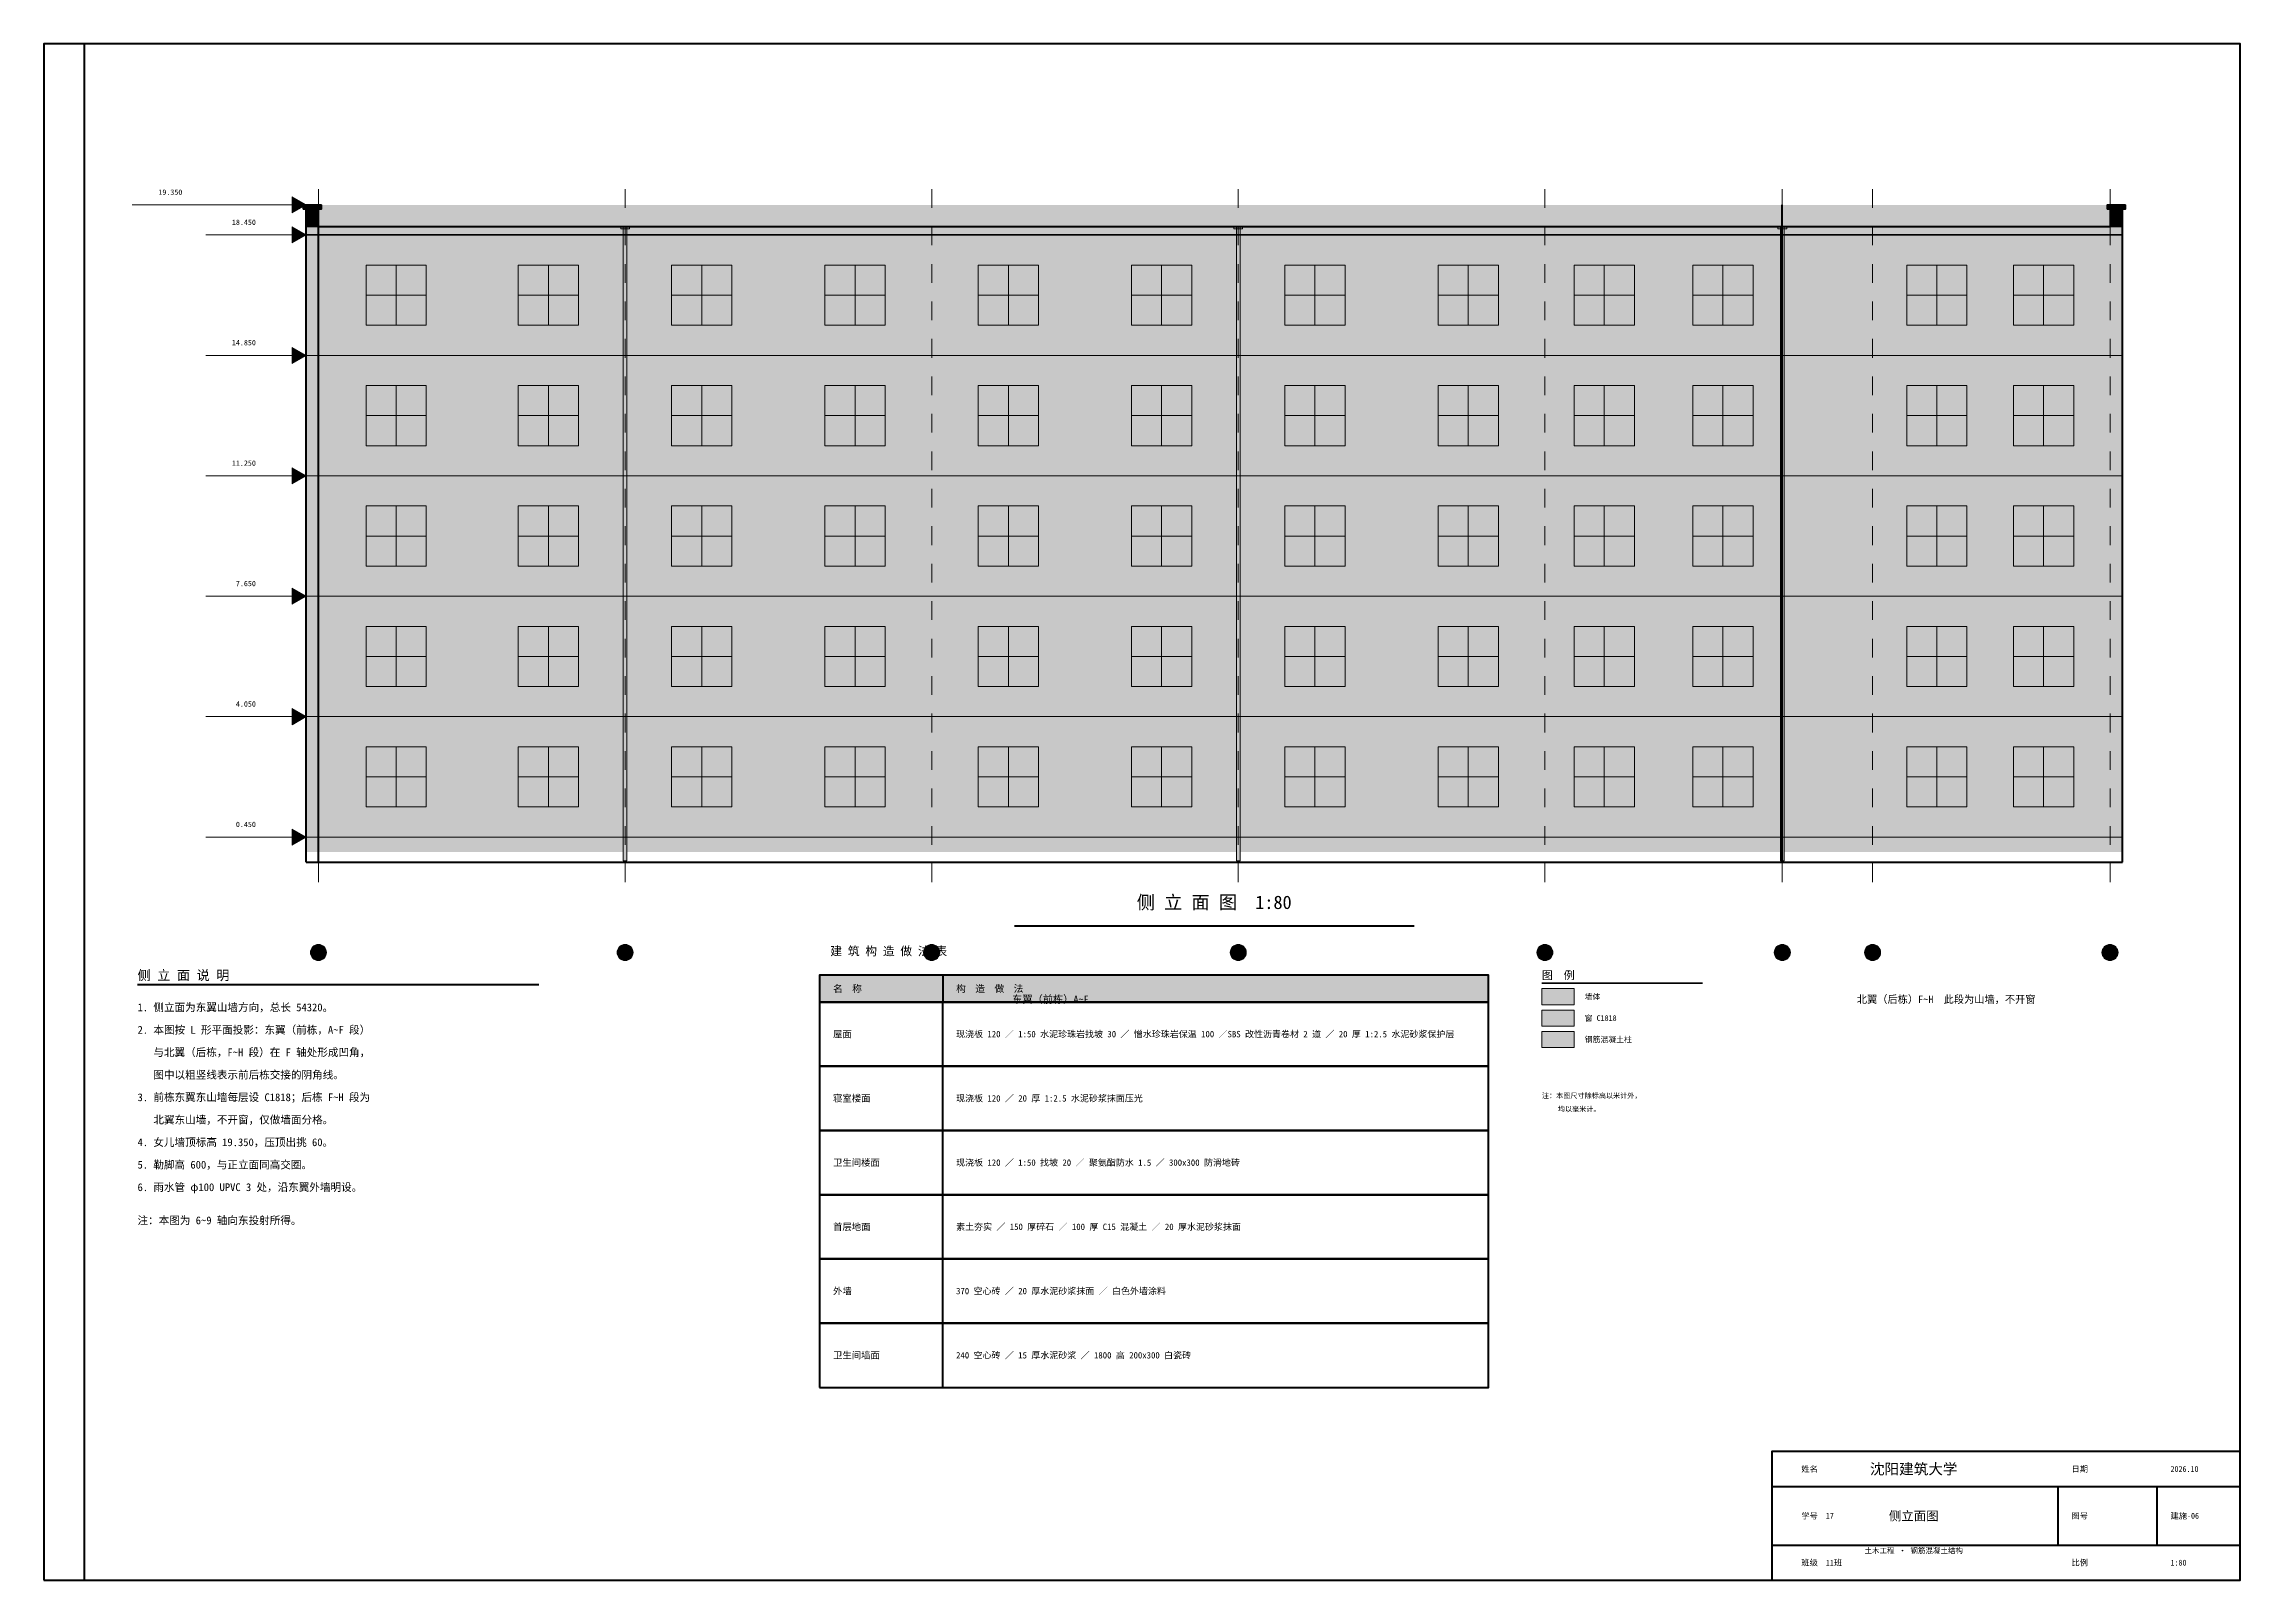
# Model space of a CAD drawing. Header units: millimetres. Extents: x 1500 to 124650, y 1500 to 87600.
import ezdxf
from ezdxf.enums import TextEntityAlignment as Align

# ---------------------------------------------------------------- set-up
doc = ezdxf.new("R2010")
doc.units = ezdxf.units.MM
doc.header["$LTSCALE"] = 3000
doc.linetypes.add('DASHED', pattern=[0.7, 0.35, -0.35])
for name, color, linetype, lineweight in [('A-ANNO-TEXT', 7, 'CONTINUOUS', 13), ('A-DASH', 8, 'DASHED', 9), ('A-DIM', 8, 'CONTINUOUS', 9), ('A-DOOR', 7, 'CONTINUOUS', 35), ('A-FLOR', 7, 'CONTINUOUS', 18), ('A-FURN', 8, 'CONTINUOUS', 13), ('A-HATCH', 8, 'CONTINUOUS', 9), ('A-WALL', 7, 'CONTINUOUS', 50)]:
    doc.layers.add(name, color=color, linetype=linetype, lineweight=lineweight)
doc.styles.add('HZ', font='simsun.ttc')
doc.styles.add('HZHT', font='simhei.ttf')

msp = doc.modelspace()

# ---------------------------------------------------------------- hatches: boundary and pattern name
at = {"layer": 'A-HATCH'}
h = msp.add_hatch(color=7, dxfattribs=at)
h.dxf.hatch_style = 1
h.paths.add_polyline_path([(16200, 78581), (15412, 79031), (15412, 78131)])
h = msp.add_hatch(color=253, dxfattribs=at)
h.dxf.hatch_style = 1
h.paths.add_polyline_path([(16031, 78338), (17062, 78338), (17062, 78581), (16031, 78581)])
h = msp.add_hatch(color=254, dxfattribs=at)
h.dxf.hatch_style = 1
h.paths.add_polyline_path([(16200, 77362), (16894, 77362), (16894, 78581), (16200, 78581)])
h = msp.add_hatch(color=7, dxfattribs=at)
h.dxf.hatch_style = 1
h.paths.add_polyline_path([(16200, 42300), (118050, 42300), (118050, 78581), (16200, 78581)])
h = msp.add_hatch(color=7, dxfattribs=at)
h.dxf.hatch_style = 1
h.paths.add_polyline_path([(16200, 77362), (118050, 77362), (118050, 78581), (16200, 78581)])
h = msp.add_hatch(color=253, dxfattribs=at)
h.dxf.hatch_style = 1
h.paths.add_polyline_path([(117188, 78338), (118219, 78338), (118219, 78581), (117188, 78581)])
h = msp.add_hatch(color=254, dxfattribs=at)
h.dxf.hatch_style = 1
h.paths.add_polyline_path([(117356, 77362), (118050, 77362), (118050, 78581), (117356, 78581)])
h = msp.add_hatch(color=7, dxfattribs=at)
h.dxf.hatch_style = 1
h.paths.add_polyline_path([(16200, 76894), (15412, 77344), (15412, 76444)])
h = msp.add_hatch(color=253, dxfattribs=at)
h.dxf.hatch_style = 1
h.paths.add_polyline_path([(16200, 76894), (118050, 76894), (118050, 77362), (16200, 77362)])
h = msp.add_hatch(color=7, dxfattribs=at)
h.dxf.hatch_style = 1
h.paths.add_polyline_path([(33979, 41812), (34196, 41812), (34196, 77362), (33979, 77362)])
h = msp.add_hatch(color=7, dxfattribs=at)
h.dxf.hatch_style = 1
h.paths.add_polyline_path([(68366, 41812), (68584, 41812), (68584, 77362), (68366, 77362)])
h = msp.add_hatch(color=7, dxfattribs=at)
h.dxf.hatch_style = 1
h.paths.add_polyline_path([(98872, 41812), (99090, 41812), (99090, 77362), (98872, 77362)])
h = msp.add_hatch(color=7, dxfattribs=at)
h.dxf.hatch_style = 1
h.paths.add_polyline_path([(19566, 71831), (22941, 71831), (22941, 75206), (19566, 75206)])
h = msp.add_hatch(color=7, dxfattribs=at)
h.dxf.hatch_style = 1
h.paths.add_polyline_path([(28102, 71831), (31477, 71831), (31477, 75206), (28102, 75206)])
h = msp.add_hatch(color=7, dxfattribs=at)
h.dxf.hatch_style = 1
h.paths.add_polyline_path([(36698, 71831), (40073, 71831), (40073, 75206), (36698, 75206)])
h = msp.add_hatch(color=7, dxfattribs=at)
h.dxf.hatch_style = 1
h.paths.add_polyline_path([(45295, 71831), (48670, 71831), (48670, 75206), (45295, 75206)])
h = msp.add_hatch(color=7, dxfattribs=at)
h.dxf.hatch_style = 1
h.paths.add_polyline_path([(53892, 71831), (57267, 71831), (57267, 75206), (53892, 75206)])
h = msp.add_hatch(color=7, dxfattribs=at)
h.dxf.hatch_style = 1
h.paths.add_polyline_path([(62489, 71831), (65864, 71831), (65864, 75206), (62489, 75206)])
h = msp.add_hatch(color=7, dxfattribs=at)
h.dxf.hatch_style = 1
h.paths.add_polyline_path([(71086, 71831), (74461, 71831), (74461, 75206), (71086, 75206)])
h = msp.add_hatch(color=7, dxfattribs=at)
h.dxf.hatch_style = 1
h.paths.add_polyline_path([(79683, 71831), (83058, 71831), (83058, 75206), (79683, 75206)])
h = msp.add_hatch(color=7, dxfattribs=at)
h.dxf.hatch_style = 1
h.paths.add_polyline_path([(87309, 71831), (90684, 71831), (90684, 75206), (87309, 75206)])
h = msp.add_hatch(color=7, dxfattribs=at)
h.dxf.hatch_style = 1
h.paths.add_polyline_path([(93966, 71831), (97341, 71831), (97341, 75206), (93966, 75206)])
h = msp.add_hatch(color=7, dxfattribs=at)
h.dxf.hatch_style = 1
h.paths.add_polyline_path([(105956, 71831), (109331, 71831), (109331, 75206), (105956, 75206)])
h = msp.add_hatch(color=7, dxfattribs=at)
h.dxf.hatch_style = 1
h.paths.add_polyline_path([(111947, 71831), (115322, 71831), (115322, 75206), (111947, 75206)])
h = msp.add_hatch(color=7, dxfattribs=at)
h.dxf.hatch_style = 1
h.paths.add_polyline_path([(16200, 70144), (15412, 70594), (15412, 69694)])
h = msp.add_hatch(color=7, dxfattribs=at)
h.dxf.hatch_style = 1
h.paths.add_polyline_path([(19566, 65081), (22941, 65081), (22941, 68456), (19566, 68456)])
h = msp.add_hatch(color=7, dxfattribs=at)
h.dxf.hatch_style = 1
h.paths.add_polyline_path([(28102, 65081), (31477, 65081), (31477, 68456), (28102, 68456)])
h = msp.add_hatch(color=7, dxfattribs=at)
h.dxf.hatch_style = 1
h.paths.add_polyline_path([(36698, 65081), (40073, 65081), (40073, 68456), (36698, 68456)])
h = msp.add_hatch(color=7, dxfattribs=at)
h.dxf.hatch_style = 1
h.paths.add_polyline_path([(45295, 65081), (48670, 65081), (48670, 68456), (45295, 68456)])
h = msp.add_hatch(color=7, dxfattribs=at)
h.dxf.hatch_style = 1
h.paths.add_polyline_path([(53892, 65081), (57267, 65081), (57267, 68456), (53892, 68456)])
h = msp.add_hatch(color=7, dxfattribs=at)
h.dxf.hatch_style = 1
h.paths.add_polyline_path([(62489, 65081), (65864, 65081), (65864, 68456), (62489, 68456)])
h = msp.add_hatch(color=7, dxfattribs=at)
h.dxf.hatch_style = 1
h.paths.add_polyline_path([(71086, 65081), (74461, 65081), (74461, 68456), (71086, 68456)])
h = msp.add_hatch(color=7, dxfattribs=at)
h.dxf.hatch_style = 1
h.paths.add_polyline_path([(79683, 65081), (83058, 65081), (83058, 68456), (79683, 68456)])
h = msp.add_hatch(color=7, dxfattribs=at)
h.dxf.hatch_style = 1
h.paths.add_polyline_path([(87309, 65081), (90684, 65081), (90684, 68456), (87309, 68456)])
h = msp.add_hatch(color=7, dxfattribs=at)
h.dxf.hatch_style = 1
h.paths.add_polyline_path([(93966, 65081), (97341, 65081), (97341, 68456), (93966, 68456)])
h = msp.add_hatch(color=7, dxfattribs=at)
h.dxf.hatch_style = 1
h.paths.add_polyline_path([(105956, 65081), (109331, 65081), (109331, 68456), (105956, 68456)])
h = msp.add_hatch(color=7, dxfattribs=at)
h.dxf.hatch_style = 1
h.paths.add_polyline_path([(111947, 65081), (115322, 65081), (115322, 68456), (111947, 68456)])
h = msp.add_hatch(color=7, dxfattribs=at)
h.dxf.hatch_style = 1
h.paths.add_polyline_path([(16200, 63394), (15412, 63844), (15412, 62944)])
h = msp.add_hatch(color=7, dxfattribs=at)
h.dxf.hatch_style = 1
h.paths.add_polyline_path([(19566, 58331), (22941, 58331), (22941, 61706), (19566, 61706)])
h = msp.add_hatch(color=7, dxfattribs=at)
h.dxf.hatch_style = 1
h.paths.add_polyline_path([(28102, 58331), (31477, 58331), (31477, 61706), (28102, 61706)])
h = msp.add_hatch(color=7, dxfattribs=at)
h.dxf.hatch_style = 1
h.paths.add_polyline_path([(36698, 58331), (40073, 58331), (40073, 61706), (36698, 61706)])
h = msp.add_hatch(color=7, dxfattribs=at)
h.dxf.hatch_style = 1
h.paths.add_polyline_path([(45295, 58331), (48670, 58331), (48670, 61706), (45295, 61706)])
h = msp.add_hatch(color=7, dxfattribs=at)
h.dxf.hatch_style = 1
h.paths.add_polyline_path([(53892, 58331), (57267, 58331), (57267, 61706), (53892, 61706)])
h = msp.add_hatch(color=7, dxfattribs=at)
h.dxf.hatch_style = 1
h.paths.add_polyline_path([(62489, 58331), (65864, 58331), (65864, 61706), (62489, 61706)])
h = msp.add_hatch(color=7, dxfattribs=at)
h.dxf.hatch_style = 1
h.paths.add_polyline_path([(71086, 58331), (74461, 58331), (74461, 61706), (71086, 61706)])
h = msp.add_hatch(color=7, dxfattribs=at)
h.dxf.hatch_style = 1
h.paths.add_polyline_path([(79683, 58331), (83058, 58331), (83058, 61706), (79683, 61706)])
h = msp.add_hatch(color=7, dxfattribs=at)
h.dxf.hatch_style = 1
h.paths.add_polyline_path([(87309, 58331), (90684, 58331), (90684, 61706), (87309, 61706)])
h = msp.add_hatch(color=7, dxfattribs=at)
h.dxf.hatch_style = 1
h.paths.add_polyline_path([(93966, 58331), (97341, 58331), (97341, 61706), (93966, 61706)])
h = msp.add_hatch(color=7, dxfattribs=at)
h.dxf.hatch_style = 1
h.paths.add_polyline_path([(105956, 58331), (109331, 58331), (109331, 61706), (105956, 61706)])
h = msp.add_hatch(color=7, dxfattribs=at)
h.dxf.hatch_style = 1
h.paths.add_polyline_path([(111947, 58331), (115322, 58331), (115322, 61706), (111947, 61706)])
h = msp.add_hatch(color=7, dxfattribs=at)
h.dxf.hatch_style = 1
h.paths.add_polyline_path([(16200, 56644), (15412, 57094), (15412, 56194)])
h = msp.add_hatch(color=7, dxfattribs=at)
h.dxf.hatch_style = 1
h.paths.add_polyline_path([(19566, 51581), (22941, 51581), (22941, 54956), (19566, 54956)])
h = msp.add_hatch(color=7, dxfattribs=at)
h.dxf.hatch_style = 1
h.paths.add_polyline_path([(28102, 51581), (31477, 51581), (31477, 54956), (28102, 54956)])
h = msp.add_hatch(color=7, dxfattribs=at)
h.dxf.hatch_style = 1
h.paths.add_polyline_path([(36698, 51581), (40073, 51581), (40073, 54956), (36698, 54956)])
h = msp.add_hatch(color=7, dxfattribs=at)
h.dxf.hatch_style = 1
h.paths.add_polyline_path([(45295, 51581), (48670, 51581), (48670, 54956), (45295, 54956)])
h = msp.add_hatch(color=7, dxfattribs=at)
h.dxf.hatch_style = 1
h.paths.add_polyline_path([(53892, 51581), (57267, 51581), (57267, 54956), (53892, 54956)])
h = msp.add_hatch(color=7, dxfattribs=at)
h.dxf.hatch_style = 1
h.paths.add_polyline_path([(62489, 51581), (65864, 51581), (65864, 54956), (62489, 54956)])
h = msp.add_hatch(color=7, dxfattribs=at)
h.dxf.hatch_style = 1
h.paths.add_polyline_path([(71086, 51581), (74461, 51581), (74461, 54956), (71086, 54956)])
h = msp.add_hatch(color=7, dxfattribs=at)
h.dxf.hatch_style = 1
h.paths.add_polyline_path([(79683, 51581), (83058, 51581), (83058, 54956), (79683, 54956)])
h = msp.add_hatch(color=7, dxfattribs=at)
h.dxf.hatch_style = 1
h.paths.add_polyline_path([(87309, 51581), (90684, 51581), (90684, 54956), (87309, 54956)])
h = msp.add_hatch(color=7, dxfattribs=at)
h.dxf.hatch_style = 1
h.paths.add_polyline_path([(93966, 51581), (97341, 51581), (97341, 54956), (93966, 54956)])
h = msp.add_hatch(color=7, dxfattribs=at)
h.dxf.hatch_style = 1
h.paths.add_polyline_path([(105956, 51581), (109331, 51581), (109331, 54956), (105956, 54956)])
h = msp.add_hatch(color=7, dxfattribs=at)
h.dxf.hatch_style = 1
h.paths.add_polyline_path([(111947, 51581), (115322, 51581), (115322, 54956), (111947, 54956)])
h = msp.add_hatch(color=7, dxfattribs=at)
h.dxf.hatch_style = 1
h.paths.add_polyline_path([(16200, 49894), (15412, 50344), (15412, 49444)])
h = msp.add_hatch(color=7, dxfattribs=at)
h.dxf.hatch_style = 1
h.paths.add_polyline_path([(19566, 44831), (22941, 44831), (22941, 48206), (19566, 48206)])
h = msp.add_hatch(color=7, dxfattribs=at)
h.dxf.hatch_style = 1
h.paths.add_polyline_path([(28102, 44831), (31477, 44831), (31477, 48206), (28102, 48206)])
h = msp.add_hatch(color=7, dxfattribs=at)
h.dxf.hatch_style = 1
h.paths.add_polyline_path([(36698, 44831), (40073, 44831), (40073, 48206), (36698, 48206)])
h = msp.add_hatch(color=7, dxfattribs=at)
h.dxf.hatch_style = 1
h.paths.add_polyline_path([(45295, 44831), (48670, 44831), (48670, 48206), (45295, 48206)])
h = msp.add_hatch(color=7, dxfattribs=at)
h.dxf.hatch_style = 1
h.paths.add_polyline_path([(53892, 44831), (57267, 44831), (57267, 48206), (53892, 48206)])
h = msp.add_hatch(color=7, dxfattribs=at)
h.dxf.hatch_style = 1
h.paths.add_polyline_path([(62489, 44831), (65864, 44831), (65864, 48206), (62489, 48206)])
h = msp.add_hatch(color=7, dxfattribs=at)
h.dxf.hatch_style = 1
h.paths.add_polyline_path([(71086, 44831), (74461, 44831), (74461, 48206), (71086, 48206)])
h = msp.add_hatch(color=7, dxfattribs=at)
h.dxf.hatch_style = 1
h.paths.add_polyline_path([(79683, 44831), (83058, 44831), (83058, 48206), (79683, 48206)])
h = msp.add_hatch(color=7, dxfattribs=at)
h.dxf.hatch_style = 1
h.paths.add_polyline_path([(87309, 44831), (90684, 44831), (90684, 48206), (87309, 48206)])
h = msp.add_hatch(color=7, dxfattribs=at)
h.dxf.hatch_style = 1
h.paths.add_polyline_path([(93966, 44831), (97341, 44831), (97341, 48206), (93966, 48206)])
h = msp.add_hatch(color=7, dxfattribs=at)
h.dxf.hatch_style = 1
h.paths.add_polyline_path([(105956, 44831), (109331, 44831), (109331, 48206), (105956, 48206)])
h = msp.add_hatch(color=7, dxfattribs=at)
h.dxf.hatch_style = 1
h.paths.add_polyline_path([(111947, 44831), (115322, 44831), (115322, 48206), (111947, 48206)])
h = msp.add_hatch(color=7, dxfattribs=at)
h.dxf.hatch_style = 1
h.paths.add_polyline_path([(16200, 43144), (15412, 43594), (15412, 42694)])
h = msp.add_hatch(color=253, dxfattribs=at)
h.dxf.hatch_style = 1
h.paths.add_polyline_path([(16200, 42300), (118050, 42300), (118050, 43144), (16200, 43144)])
h = msp.add_hatch(color=7, dxfattribs=at)
h.dxf.hatch_style = 1
h.paths.add_polyline_path([(17344, 36675), (17328, 36791), (17283, 36900), (17212, 36993), (17119, 37065), (17010, 37110), (16894, 37125), (16777, 37110), (16669, 37065), (16576, 36993), (16504, 36900), (16459, 36791), (16444, 36675), (16459, 36559), (16504, 36450), (16576, 36357), (16669, 36285), (16777, 36240), (16894, 36225), (17010, 36240), (17119, 36285), (17212, 36357), (17283, 36450), (17328, 36559)])
h = msp.add_hatch(color=7, dxfattribs=at)
h.dxf.hatch_style = 1
h.paths.add_polyline_path([(34538, 36675), (34522, 36791), (34477, 36900), (34406, 36993), (34312, 37065), (34204, 37110), (34088, 37125), (33971, 37110), (33862, 37065), (33769, 36993), (33698, 36900), (33653, 36791), (33638, 36675), (33653, 36559), (33698, 36450), (33769, 36357), (33862, 36285), (33971, 36240), (34088, 36225), (34204, 36240), (34312, 36285), (34406, 36357), (34477, 36450), (34522, 36559)])
h = msp.add_hatch(color=7, dxfattribs=at)
h.dxf.hatch_style = 1
h.paths.add_polyline_path([(51731, 36675), (51716, 36791), (51671, 36900), (51599, 36993), (51506, 37065), (51398, 37110), (51281, 37125), (51165, 37110), (51056, 37065), (50963, 36993), (50892, 36900), (50847, 36791), (50831, 36675), (50847, 36559), (50892, 36450), (50963, 36357), (51056, 36285), (51165, 36240), (51281, 36225), (51398, 36240), (51506, 36285), (51599, 36357), (51671, 36450), (51716, 36559)])
h = msp.add_hatch(color=7, dxfattribs=at)
h.dxf.hatch_style = 1
h.paths.add_polyline_path([(68925, 36675), (68910, 36791), (68865, 36900), (68793, 36993), (68700, 37065), (68591, 37110), (68475, 37125), (68359, 37110), (68250, 37065), (68157, 36993), (68085, 36900), (68040, 36791), (68025, 36675), (68040, 36559), (68085, 36450), (68157, 36357), (68250, 36285), (68359, 36240), (68475, 36225), (68591, 36240), (68700, 36285), (68793, 36357), (68865, 36450), (68910, 36559)])
h = msp.add_hatch(color=7, dxfattribs=at)
h.dxf.hatch_style = 1
h.paths.add_polyline_path([(86119, 36675), (86103, 36791), (86058, 36900), (85987, 36993), (85894, 37065), (85785, 37110), (85669, 37125), (85552, 37110), (85444, 37065), (85351, 36993), (85279, 36900), (85234, 36791), (85219, 36675), (85234, 36559), (85279, 36450), (85351, 36357), (85444, 36285), (85552, 36240), (85669, 36225), (85785, 36240), (85894, 36285), (85987, 36357), (86058, 36450), (86103, 36559)])
h = msp.add_hatch(color=7, dxfattribs=at)
h.dxf.hatch_style = 1
h.paths.add_polyline_path([(99431, 36675), (99416, 36791), (99371, 36900), (99299, 36993), (99206, 37065), (99098, 37110), (98981, 37125), (98865, 37110), (98756, 37065), (98663, 36993), (98592, 36900), (98547, 36791), (98531, 36675), (98547, 36559), (98592, 36450), (98663, 36357), (98756, 36285), (98865, 36240), (98981, 36225), (99098, 36240), (99206, 36285), (99299, 36357), (99371, 36450), (99416, 36559)])
h = msp.add_hatch(color=7, dxfattribs=at)
h.dxf.hatch_style = 1
h.paths.add_polyline_path([(104494, 36675), (104478, 36791), (104433, 36900), (104362, 36993), (104269, 37065), (104160, 37110), (104044, 37125), (103927, 37110), (103819, 37065), (103726, 36993), (103654, 36900), (103609, 36791), (103594, 36675), (103609, 36559), (103654, 36450), (103726, 36357), (103819, 36285), (103927, 36240), (104044, 36225), (104160, 36240), (104269, 36285), (104362, 36357), (104433, 36450), (104478, 36559)])
h = msp.add_hatch(color=7, dxfattribs=at)
h.dxf.hatch_style = 1
h.paths.add_polyline_path([(117806, 36675), (117791, 36791), (117746, 36900), (117674, 36993), (117581, 37065), (117473, 37110), (117356, 37125), (117240, 37110), (117131, 37065), (117038, 36993), (116967, 36900), (116922, 36791), (116906, 36675), (116922, 36559), (116967, 36450), (117038, 36357), (117131, 36285), (117240, 36240), (117356, 36225), (117473, 36240), (117581, 36285), (117674, 36357), (117746, 36450), (117791, 36559)])
h = msp.add_hatch(color=253, dxfattribs=at)
h.dxf.hatch_style = 1
h.paths.add_polyline_path([(45000, 33900), (82500, 33900), (82500, 35400), (45000, 35400)])
h = msp.add_hatch(color=254, dxfattribs=at)
h.dxf.hatch_style = 1
h.paths.add_polyline_path([(85500, 33750), (87300, 33750), (87300, 34650), (85500, 34650)])
h = msp.add_hatch(color=7, dxfattribs=at)
h.dxf.hatch_style = 1
h.paths.add_polyline_path([(85500, 32550), (87300, 32550), (87300, 33450), (85500, 33450)])
h = msp.add_hatch(color=8, dxfattribs=at)
h.dxf.hatch_style = 1
h.paths.add_polyline_path([(85500, 31350), (87300, 31350), (87300, 32250), (85500, 32250)])

# ---------------------------------------------------------------- linework, layer by layer
at = {"layer": 'A-DASH'}
for p, q in [((16894, 40612), (16894, 79894)), ((34088, 40612), (34088, 79894)), ((51281, 40612), (51281, 79894)), ((68475, 40612), (68475, 79894)), ((85669, 40612), (85669, 79894)), ((98981, 40612), (98981, 79894)), ((104044, 40612), (104044, 79894)), ((117356, 40612), (117356, 79894))]:
    msp.add_line(p, q, dxfattribs=at)
at = {"layer": 'A-DIM'}
for p, q in [((19566, 73519), (22941, 73519)), ((28102, 73519), (31477, 73519)), ((36698, 73519), (40073, 73519)), ((45295, 73519), (48670, 73519)), ((53892, 73519), (57267, 73519)), ((62489, 73519), (65864, 73519)), ((71086, 73519), (74461, 73519)), ((79683, 73519), (83058, 73519)), ((87309, 73519), (90684, 73519)), ((93966, 73519), (97341, 73519)), ((105956, 73519), (109331, 73519)), ((111947, 73519), (115322, 73519)), ((19566, 66769), (22941, 66769)), ((28102, 66769), (31477, 66769)), ((36698, 66769), (40073, 66769)), ((45295, 66769), (48670, 66769)), ((53892, 66769), (57267, 66769)), ((62489, 66769), (65864, 66769)), ((71086, 66769), (74461, 66769)), ((79683, 66769), (83058, 66769)), ((87309, 66769), (90684, 66769)), ((93966, 66769), (97341, 66769)), ((105956, 66769), (109331, 66769)), ((111947, 66769), (115322, 66769)), ((19566, 60019), (22941, 60019)), ((28102, 60019), (31477, 60019)), ((36698, 60019), (40073, 60019)), ((45295, 60019), (48670, 60019)), ((53892, 60019), (57267, 60019)), ((62489, 60019), (65864, 60019)), ((71086, 60019), (74461, 60019)), ((79683, 60019), (83058, 60019)), ((87309, 60019), (90684, 60019)), ((93966, 60019), (97341, 60019)), ((105956, 60019), (109331, 60019)), ((111947, 60019), (115322, 60019)), ((19566, 53269), (22941, 53269)), ((28102, 53269), (31477, 53269)), ((36698, 53269), (40073, 53269)), ((45295, 53269), (48670, 53269)), ((53892, 53269), (57267, 53269)), ((62489, 53269), (65864, 53269)), ((71086, 53269), (74461, 53269)), ((79683, 53269), (83058, 53269)), ((87309, 53269), (90684, 53269)), ((93966, 53269), (97341, 53269)), ((105956, 53269), (109331, 53269)), ((111947, 53269), (115322, 53269)), ((19566, 46519), (22941, 46519)), ((28102, 46519), (31477, 46519)), ((36698, 46519), (40073, 46519)), ((45295, 46519), (48670, 46519)), ((53892, 46519), (57267, 46519)), ((62489, 46519), (65864, 46519)), ((71086, 46519), (74461, 46519)), ((79683, 46519), (83058, 46519)), ((87309, 46519), (90684, 46519)), ((93966, 46519), (97341, 46519)), ((105956, 46519), (109331, 46519)), ((111947, 46519), (115322, 46519))]:
    msp.add_line(p, q, dxfattribs=at)
at = {"layer": 'A-DOOR'}
for p, q in [((16894, 76894), (117356, 76894)), ((85500, 34950), (94500, 34950))]:
    msp.add_line(p, q, dxfattribs=at)
for points in [[(16031, 78338), (17062, 78338), (17062, 78581), (16031, 78581)], [(16200, 77362), (16894, 77362), (16894, 78581), (16200, 78581)], [(117188, 78338), (118219, 78338), (118219, 78581), (117188, 78581)], [(117356, 77362), (118050, 77362), (118050, 78581), (117356, 78581)], [(16200, 76894), (118050, 76894), (118050, 77362), (16200, 77362)]]:
    msp.add_lwpolyline(points, close=True, dxfattribs=at)
at = {"layer": 'A-FLOR'}
for p, q in [((16200, 78581), (6450, 78581)), ((16200, 76894), (10575, 76894)), ((19566, 71831), (19566, 75206)), ((22941, 71831), (22941, 75206)), ((28102, 71831), (28102, 75206)), ((31477, 71831), (31477, 75206)), ((36698, 71831), (36698, 75206)), ((40073, 71831), (40073, 75206)), ((45295, 71831), (45295, 75206)), ((48670, 71831), (48670, 75206)), ((53892, 71831), (53892, 75206)), ((57267, 71831), (57267, 75206)), ((62489, 71831), (62489, 75206)), ((65864, 71831), (65864, 75206)), ((71086, 71831), (71086, 75206)), ((74461, 71831), (74461, 75206)), ((79683, 71831), (79683, 75206)), ((83058, 71831), (83058, 75206)), ((87309, 71831), (87309, 75206)), ((90684, 71831), (90684, 75206)), ((93966, 71831), (93966, 75206)), ((97341, 71831), (97341, 75206)), ((105956, 71831), (105956, 75206)), ((109331, 71831), (109331, 75206)), ((111947, 71831), (111947, 75206)), ((115322, 71831), (115322, 75206)), ((16200, 70144), (10575, 70144)), ((19566, 65081), (19566, 68456)), ((22941, 65081), (22941, 68456)), ((28102, 65081), (28102, 68456)), ((31477, 65081), (31477, 68456)), ((36698, 65081), (36698, 68456)), ((40073, 65081), (40073, 68456)), ((45295, 65081), (45295, 68456)), ((48670, 65081), (48670, 68456)), ((53892, 65081), (53892, 68456)), ((57267, 65081), (57267, 68456)), ((62489, 65081), (62489, 68456)), ((65864, 65081), (65864, 68456)), ((71086, 65081), (71086, 68456)), ((74461, 65081), (74461, 68456)), ((79683, 65081), (79683, 68456)), ((83058, 65081), (83058, 68456)), ((87309, 65081), (87309, 68456)), ((90684, 65081), (90684, 68456)), ((93966, 65081), (93966, 68456)), ((97341, 65081), (97341, 68456)), ((105956, 65081), (105956, 68456)), ((109331, 65081), (109331, 68456)), ((111947, 65081), (111947, 68456)), ((115322, 65081), (115322, 68456)), ((16200, 63394), (10575, 63394)), ((19566, 58331), (19566, 61706)), ((22941, 58331), (22941, 61706)), ((28102, 58331), (28102, 61706)), ((31477, 58331), (31477, 61706)), ((36698, 58331), (36698, 61706)), ((40073, 58331), (40073, 61706)), ((45295, 58331), (45295, 61706)), ((48670, 58331), (48670, 61706)), ((53892, 58331), (53892, 61706)), ((57267, 58331), (57267, 61706)), ((62489, 58331), (62489, 61706)), ((65864, 58331), (65864, 61706)), ((71086, 58331), (71086, 61706)), ((74461, 58331), (74461, 61706)), ((79683, 58331), (79683, 61706)), ((83058, 58331), (83058, 61706)), ((87309, 58331), (87309, 61706)), ((90684, 58331), (90684, 61706)), ((93966, 58331), (93966, 61706)), ((97341, 58331), (97341, 61706)), ((105956, 58331), (105956, 61706)), ((109331, 58331), (109331, 61706)), ((111947, 58331), (111947, 61706)), ((115322, 58331), (115322, 61706)), ((16200, 56644), (10575, 56644)), ((19566, 51581), (19566, 54956)), ((22941, 51581), (22941, 54956)), ((28102, 51581), (28102, 54956)), ((31477, 51581), (31477, 54956)), ((36698, 51581), (36698, 54956)), ((40073, 51581), (40073, 54956)), ((45295, 51581), (45295, 54956)), ((48670, 51581), (48670, 54956)), ((53892, 51581), (53892, 54956)), ((57267, 51581), (57267, 54956)), ((62489, 51581), (62489, 54956)), ((65864, 51581), (65864, 54956)), ((71086, 51581), (71086, 54956)), ((74461, 51581), (74461, 54956)), ((79683, 51581), (79683, 54956)), ((83058, 51581), (83058, 54956)), ((87309, 51581), (87309, 54956)), ((90684, 51581), (90684, 54956)), ((93966, 51581), (93966, 54956)), ((97341, 51581), (97341, 54956)), ((105956, 51581), (105956, 54956)), ((109331, 51581), (109331, 54956)), ((111947, 51581), (111947, 54956)), ((115322, 51581), (115322, 54956)), ((16200, 49894), (10575, 49894)), ((19566, 44831), (19566, 48206)), ((22941, 44831), (22941, 48206)), ((28102, 44831), (28102, 48206)), ((31477, 44831), (31477, 48206)), ((36698, 44831), (36698, 48206)), ((40073, 44831), (40073, 48206)), ((45295, 44831), (45295, 48206)), ((48670, 44831), (48670, 48206)), ((53892, 44831), (53892, 48206)), ((57267, 44831), (57267, 48206)), ((62489, 44831), (62489, 48206)), ((65864, 44831), (65864, 48206)), ((71086, 44831), (71086, 48206)), ((74461, 44831), (74461, 48206)), ((79683, 44831), (79683, 48206)), ((83058, 44831), (83058, 48206)), ((87309, 44831), (87309, 48206)), ((90684, 44831), (90684, 48206)), ((93966, 44831), (93966, 48206)), ((97341, 44831), (97341, 48206)), ((105956, 44831), (105956, 48206)), ((109331, 44831), (109331, 48206)), ((111947, 44831), (111947, 48206)), ((115322, 44831), (115322, 48206)), ((16200, 43144), (10575, 43144))]:
    msp.add_line(p, q, dxfattribs=at)
for points in [[(16200, 78581), (15412, 79031), (15412, 78131)], [(16200, 76894), (15412, 77344), (15412, 76444)], [(19566, 71831), (22941, 71831), (22941, 75206), (19566, 75206)], [(28102, 71831), (31477, 71831), (31477, 75206), (28102, 75206)], [(36698, 71831), (40073, 71831), (40073, 75206), (36698, 75206)], [(45295, 71831), (48670, 71831), (48670, 75206), (45295, 75206)], [(53892, 71831), (57267, 71831), (57267, 75206), (53892, 75206)], [(62489, 71831), (65864, 71831), (65864, 75206), (62489, 75206)], [(71086, 71831), (74461, 71831), (74461, 75206), (71086, 75206)], [(79683, 71831), (83058, 71831), (83058, 75206), (79683, 75206)], [(87309, 71831), (90684, 71831), (90684, 75206), (87309, 75206)], [(93966, 71831), (97341, 71831), (97341, 75206), (93966, 75206)], [(105956, 71831), (109331, 71831), (109331, 75206), (105956, 75206)], [(111947, 71831), (115322, 71831), (115322, 75206), (111947, 75206)], [(16200, 70144), (15412, 70594), (15412, 69694)], [(19566, 65081), (22941, 65081), (22941, 68456), (19566, 68456)], [(28102, 65081), (31477, 65081), (31477, 68456), (28102, 68456)], [(36698, 65081), (40073, 65081), (40073, 68456), (36698, 68456)], [(45295, 65081), (48670, 65081), (48670, 68456), (45295, 68456)], [(53892, 65081), (57267, 65081), (57267, 68456), (53892, 68456)], [(62489, 65081), (65864, 65081), (65864, 68456), (62489, 68456)], [(71086, 65081), (74461, 65081), (74461, 68456), (71086, 68456)], [(79683, 65081), (83058, 65081), (83058, 68456), (79683, 68456)], [(87309, 65081), (90684, 65081), (90684, 68456), (87309, 68456)], [(93966, 65081), (97341, 65081), (97341, 68456), (93966, 68456)], [(105956, 65081), (109331, 65081), (109331, 68456), (105956, 68456)], [(111947, 65081), (115322, 65081), (115322, 68456), (111947, 68456)], [(16200, 63394), (15412, 63844), (15412, 62944)], [(19566, 58331), (22941, 58331), (22941, 61706), (19566, 61706)], [(28102, 58331), (31477, 58331), (31477, 61706), (28102, 61706)], [(36698, 58331), (40073, 58331), (40073, 61706), (36698, 61706)], [(45295, 58331), (48670, 58331), (48670, 61706), (45295, 61706)], [(53892, 58331), (57267, 58331), (57267, 61706), (53892, 61706)], [(62489, 58331), (65864, 58331), (65864, 61706), (62489, 61706)], [(71086, 58331), (74461, 58331), (74461, 61706), (71086, 61706)], [(79683, 58331), (83058, 58331), (83058, 61706), (79683, 61706)], [(87309, 58331), (90684, 58331), (90684, 61706), (87309, 61706)], [(93966, 58331), (97341, 58331), (97341, 61706), (93966, 61706)], [(105956, 58331), (109331, 58331), (109331, 61706), (105956, 61706)], [(111947, 58331), (115322, 58331), (115322, 61706), (111947, 61706)], [(16200, 56644), (15412, 57094), (15412, 56194)], [(19566, 51581), (22941, 51581), (22941, 54956), (19566, 54956)], [(28102, 51581), (31477, 51581), (31477, 54956), (28102, 54956)], [(36698, 51581), (40073, 51581), (40073, 54956), (36698, 54956)], [(45295, 51581), (48670, 51581), (48670, 54956), (45295, 54956)], [(53892, 51581), (57267, 51581), (57267, 54956), (53892, 54956)], [(62489, 51581), (65864, 51581), (65864, 54956), (62489, 54956)], [(71086, 51581), (74461, 51581), (74461, 54956), (71086, 54956)], [(79683, 51581), (83058, 51581), (83058, 54956), (79683, 54956)], [(87309, 51581), (90684, 51581), (90684, 54956), (87309, 54956)], [(93966, 51581), (97341, 51581), (97341, 54956), (93966, 54956)], [(105956, 51581), (109331, 51581), (109331, 54956), (105956, 54956)], [(111947, 51581), (115322, 51581), (115322, 54956), (111947, 54956)], [(16200, 49894), (15412, 50344), (15412, 49444)], [(19566, 44831), (22941, 44831), (22941, 48206), (19566, 48206)], [(28102, 44831), (31477, 44831), (31477, 48206), (28102, 48206)], [(36698, 44831), (40073, 44831), (40073, 48206), (36698, 48206)], [(45295, 44831), (48670, 44831), (48670, 48206), (45295, 48206)], [(53892, 44831), (57267, 44831), (57267, 48206), (53892, 48206)], [(62489, 44831), (65864, 44831), (65864, 48206), (62489, 48206)], [(71086, 44831), (74461, 44831), (74461, 48206), (71086, 48206)], [(79683, 44831), (83058, 44831), (83058, 48206), (79683, 48206)], [(87309, 44831), (90684, 44831), (90684, 48206), (87309, 48206)], [(93966, 44831), (97341, 44831), (97341, 48206), (93966, 48206)], [(105956, 44831), (109331, 44831), (109331, 48206), (105956, 48206)], [(111947, 44831), (115322, 44831), (115322, 48206), (111947, 48206)], [(16200, 43144), (15412, 43594), (15412, 42694)], [(85500, 33750), (87300, 33750), (87300, 34650), (85500, 34650)], [(85500, 32550), (87300, 32550), (87300, 33450), (85500, 33450)], [(85500, 31350), (87300, 31350), (87300, 32250), (85500, 32250)]]:
    msp.add_lwpolyline(points, close=True, dxfattribs=at)
at = {"layer": 'A-FURN'}
for p, q in [((21253, 71831), (21253, 75206)), ((29789, 71831), (29789, 75206)), ((38386, 71831), (38386, 75206)), ((46983, 71831), (46983, 75206)), ((55580, 71831), (55580, 75206)), ((64177, 71831), (64177, 75206)), ((72773, 71831), (72773, 75206)), ((81370, 71831), (81370, 75206)), ((88997, 71831), (88997, 75206)), ((95653, 71831), (95653, 75206)), ((107644, 71831), (107644, 75206)), ((113634, 71831), (113634, 75206)), ((16200, 70144), (118050, 70144)), ((21253, 65081), (21253, 68456)), ((29789, 65081), (29789, 68456)), ((38386, 65081), (38386, 68456)), ((46983, 65081), (46983, 68456)), ((55580, 65081), (55580, 68456)), ((64177, 65081), (64177, 68456)), ((72773, 65081), (72773, 68456)), ((81370, 65081), (81370, 68456)), ((88997, 65081), (88997, 68456)), ((95653, 65081), (95653, 68456)), ((107644, 65081), (107644, 68456)), ((113634, 65081), (113634, 68456)), ((16200, 63394), (118050, 63394)), ((21253, 58331), (21253, 61706)), ((29789, 58331), (29789, 61706)), ((38386, 58331), (38386, 61706)), ((46983, 58331), (46983, 61706)), ((55580, 58331), (55580, 61706)), ((64177, 58331), (64177, 61706)), ((72773, 58331), (72773, 61706)), ((81370, 58331), (81370, 61706)), ((88997, 58331), (88997, 61706)), ((95653, 58331), (95653, 61706)), ((107644, 58331), (107644, 61706)), ((113634, 58331), (113634, 61706)), ((16200, 56644), (118050, 56644)), ((21253, 51581), (21253, 54956)), ((29789, 51581), (29789, 54956)), ((38386, 51581), (38386, 54956)), ((46983, 51581), (46983, 54956)), ((55580, 51581), (55580, 54956)), ((64177, 51581), (64177, 54956)), ((72773, 51581), (72773, 54956)), ((81370, 51581), (81370, 54956)), ((88997, 51581), (88997, 54956)), ((95653, 51581), (95653, 54956)), ((107644, 51581), (107644, 54956)), ((113634, 51581), (113634, 54956)), ((16200, 49894), (118050, 49894)), ((21253, 44831), (21253, 48206)), ((29789, 44831), (29789, 48206)), ((38386, 44831), (38386, 48206)), ((46983, 44831), (46983, 48206)), ((55580, 44831), (55580, 48206)), ((64177, 44831), (64177, 48206)), ((72773, 44831), (72773, 48206)), ((81370, 44831), (81370, 48206)), ((88997, 44831), (88997, 48206)), ((95653, 44831), (95653, 48206)), ((107644, 44831), (107644, 48206)), ((113634, 44831), (113634, 48206)), ((16200, 43144), (118050, 43144)), ((33979, 41812), (34196, 41812)), ((68366, 41812), (68584, 41812)), ((98872, 41812), (99090, 41812))]:
    msp.add_line(p, q, dxfattribs=at)
for points in [[(33844, 77231), (34331, 77231), (34331, 77362), (33844, 77362)], [(33979, 41812), (34196, 41812), (34196, 77362), (33979, 77362)], [(68231, 77231), (68719, 77231), (68719, 77362), (68231, 77362)], [(68366, 41812), (68584, 41812), (68584, 77362), (68366, 77362)], [(98738, 77231), (99225, 77231), (99225, 77362), (98738, 77362)], [(98872, 41812), (99090, 41812), (99090, 77362), (98872, 77362)]]:
    msp.add_lwpolyline(points, close=True, dxfattribs=at)
for centre in [(16894, 36675), (34088, 36675), (51281, 36675), (68475, 36675), (85669, 36675), (98981, 36675), (104044, 36675), (117356, 36675)]:
    msp.add_circle(centre, 450, dxfattribs=at)
at = {"layer": 'A-WALL'}
for p, q in [((16031, 78581), (17062, 78581)), ((16200, 41738), (16200, 78581)), ((16894, 41738), (16894, 78581)), ((98981, 41738), (98981, 78581)), ((117188, 78581), (118219, 78581)), ((118050, 41738), (118050, 78581)), ((16894, 77362), (117356, 77362)), ((16200, 41738), (118050, 41738)), ((55922, 38175), (78329, 38175)), ((6750, 34890), (29250, 34890)), ((51900, 30300), (51900, 33900)), ((51900, 26700), (51900, 30300)), ((51900, 23100), (51900, 26700)), ((51900, 19500), (51900, 23100)), ((51900, 15900), (51900, 19500)), ((51900, 12300), (51900, 15900)), ((98400, 6750), (124650, 6750)), ((114450, 3450), (114450, 6750)), ((120000, 3450), (120000, 6750)), ((98400, 3450), (124650, 3450))]:
    msp.add_line(p, q, dxfattribs=at)
for points in [[(1500, 1500), (124650, 1500), (124650, 87600), (1500, 87600)], [(3750, 1500), (124650, 1500), (124650, 87600), (3750, 87600)], [(45000, 33900), (82500, 33900), (82500, 35400), (45000, 35400)], [(51900, 33900), (82500, 33900), (82500, 35400), (51900, 35400)], [(45000, 30300), (82500, 30300), (82500, 33900), (45000, 33900)], [(45000, 26700), (82500, 26700), (82500, 30300), (45000, 30300)], [(45000, 23100), (82500, 23100), (82500, 26700), (45000, 26700)], [(45000, 19500), (82500, 19500), (82500, 23100), (45000, 23100)], [(45000, 15900), (82500, 15900), (82500, 19500), (45000, 19500)], [(45000, 12300), (82500, 12300), (82500, 15900), (45000, 15900)], [(98400, 1500), (124650, 1500), (124650, 8700), (98400, 8700)]]:
    msp.add_lwpolyline(points, close=True, dxfattribs=at)

# ---------------------------------------------------------------- texts
at = {"layer": 'A-ANNO-TEXT', "style": 'HZ'}
for s, p in [('19.350', (9262, 79294)), ('18.450', (13388, 77606)), ('14.850', (13388, 70856)), ('11.250', (13388, 64106)), ('7.650', (13388, 57356)), ('4.050', (13388, 50606)), ('0.450', (13388, 43856))]:
    msp.add_text(s, height=300, dxfattribs=at).set_placement(p, align=Align.MIDDLE_RIGHT)
at = {"layer": 'A-ANNO-TEXT'}
for s, height, style, p in [('侧 立 面 图  1:80', 750, 'HZHT', (67125, 39488)), ('A', 345, 'HZ', (16894, 36675)), ('B', 345, 'HZ', (34088, 36675)), ('C', 345, 'HZ', (51281, 36675)), ('D', 345, 'HZ', (68475, 36675)), ('E', 345, 'HZ', (85669, 36675)), ('F', 345, 'HZ', (98981, 36675)), ('G', 345, 'HZ', (104044, 36675)), ('H', 345, 'HZ', (117356, 36675)), ('东翼（前栋）A~F', 420, 'HZHT', (57938, 34050)), ('北翼（后栋）F~H  此段为山墙，不开窗', 420, 'HZHT', (108169, 34050)), ('沈阳建筑大学', 600, 'HZHT', (106350, 7725)), ('侧立面图', 510, 'HZHT', (106350, 5100)), ('土木工程 · 钢筋混凝土结构', 300, 'HZ', (106350, 3150))]:
    msp.add_text(s, height=height, dxfattribs=dict(at, style=style)).set_placement(p, align=Align.MIDDLE_CENTER)
for s, height, style, p in [('建 筑 构 造 做 法 表', 480, 'HZHT', (45600, 36750)), ('侧 立 面 说 明', 540, 'HZHT', (6750, 35400)), ('名  称', 390, 'HZHT', (45750, 34650)), ('构  造  做  法', 390, 'HZHT', (52650, 34650)), ('图  例', 450, 'HZHT', (85500, 35400)), ('1. 侧立面为东翼山墙方向，总长 54320。', 435, 'HZ', (6750, 33600)), ('墙体', 315, 'HZ', (87900, 34200)), ('2. 本图按 L 形平面投影：东翼（前栋，A~F 段）', 435, 'HZ', (6750, 32340)), ('屋面', 375, 'HZ', (45750, 32100)), ('现浇板 120 ／ 1:50 水泥珍珠岩找坡 30 ／ 憎水珍珠岩保温 100 ／SBS 改性沥青卷材 2 道 ／ 20 厚 1:2.5 水泥砂浆保护层', 360, 'HZ', (52650, 32100)), ('窗 C1818', 315, 'HZ', (87900, 33000)), ('   与北翼（后栋，F~H 段）在 F 轴处形成凹角，', 435, 'HZ', (6750, 31080)), ('钢筋混凝土柱', 315, 'HZ', (87900, 31800)), ('   图中以粗竖线表示前后栋交接的阴角线。', 435, 'HZ', (6750, 29820)), ('3. 前栋东翼东山墙每层设 C1818；后栋 F~H 段为', 435, 'HZ', (6750, 28560)), ('寝室楼面', 375, 'HZ', (45750, 28500)), ('现浇板 120 ／ 20 厚 1:2.5 水泥砂浆抹面压光', 360, 'HZ', (52650, 28500)), ('注：本图尺寸除标高以米计外，', 285, 'HZ', (85500, 28650)), ('   北翼东山墙，不开窗，仅做墙面分格。', 435, 'HZ', (6750, 27300)), ('    均以毫米计。', 285, 'HZ', (85500, 27900)), ('4. 女儿墙顶标高 19.350，压顶出挑 60。', 435, 'HZ', (6750, 26040)), ('5. 勒脚高 600，与正立面同高交圈。', 435, 'HZ', (6750, 24780)), ('卫生间楼面', 375, 'HZ', (45750, 24900)), ('现浇板 120 ／ 1:50 找坡 20 ／ 聚氨酯防水 1.5 ／ 300x300 防滑地砖', 360, 'HZ', (52650, 24900)), ('6. 雨水管 φ100 UPVC 3 处，沿东翼外墙明设。', 435, 'HZ', (6750, 23520)), ('注：本图为 6~9 轴向东投射所得。', 435, 'HZ', (6750, 21660)), ('首层地面', 375, 'HZ', (45750, 21300)), ('素土夯实 ／ 150 厚碎石 ／ 100 厚 C15 混凝土 ／ 20 厚水泥砂浆抹面', 360, 'HZ', (52650, 21300)), ('外墙', 375, 'HZ', (45750, 17700)), ('370 空心砖 ／ 20 厚水泥砂浆抹面 ／ 白色外墙涂料', 360, 'HZ', (52650, 17700)), ('卫生间墙面', 375, 'HZ', (45750, 14100)), ('240 空心砖 ／ 15 厚水泥砂浆 ／ 1800 高 200x300 白瓷砖', 360, 'HZ', (52650, 14100)), ('姓名', 330, 'HZ', (100050, 7725)), ('日期', 330, 'HZ', (115200, 7725)), ('2026.10', 330, 'HZ', (120750, 7725)), ('学号  17', 330, 'HZ', (100050, 5100)), ('图号', 330, 'HZ', (115200, 5100)), ('建施-06', 330, 'HZ', (120750, 5100)), ('班级  11班', 330, 'HZ', (100050, 2475)), ('比例', 330, 'HZ', (115200, 2475)), ('1:80', 330, 'HZ', (120750, 2475))]:
    msp.add_text(s, height=height, dxfattribs=dict(at, style=style)).set_placement(p, align=Align.MIDDLE_LEFT)

doc.saveas('drawing.dxf')
